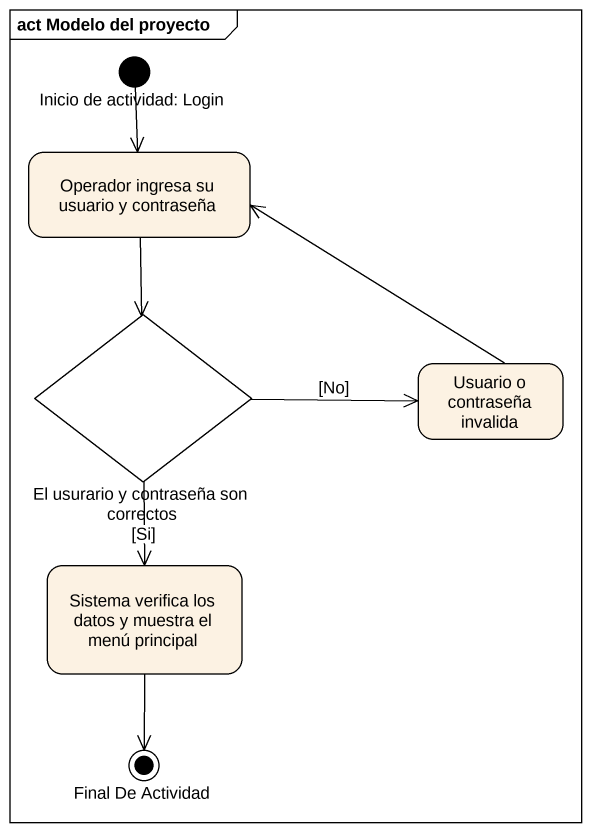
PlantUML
@startuml
mainframe act Modelo del proyecto
hide empty description
state "Inicio de actividad: Login" as Inicio_de_actividad_Login <<start>>
state "Operador ingresa su usuario y contraseña" as Operador_ingresa_su_usuario
state "El usurario y contraseña son correctos" as El_usurario_y_contraseña <<choice>>
state "Usuario o contraseña invalida" as Usuario_o_contraseña
state "Sistema verifica los datos y muestra el menú principal" as Sistema_verifica_los_datos
state "Final De Actividad" as Final_De_Actividad <<end>>
Inicio_de_actividad_Login --> Operador_ingresa_su_usuario
Operador_ingresa_su_usuario --> El_usurario_y_contraseña
El_usurario_y_contraseña -right-> Usuario_o_contraseña : [No]
El_usurario_y_contraseña --> Sistema_verifica_los_datos : [Si]
Usuario_o_contraseña -left-> Operador_ingresa_su_usuario
Sistema_verifica_los_datos --> Final_De_Actividad
@enduml
